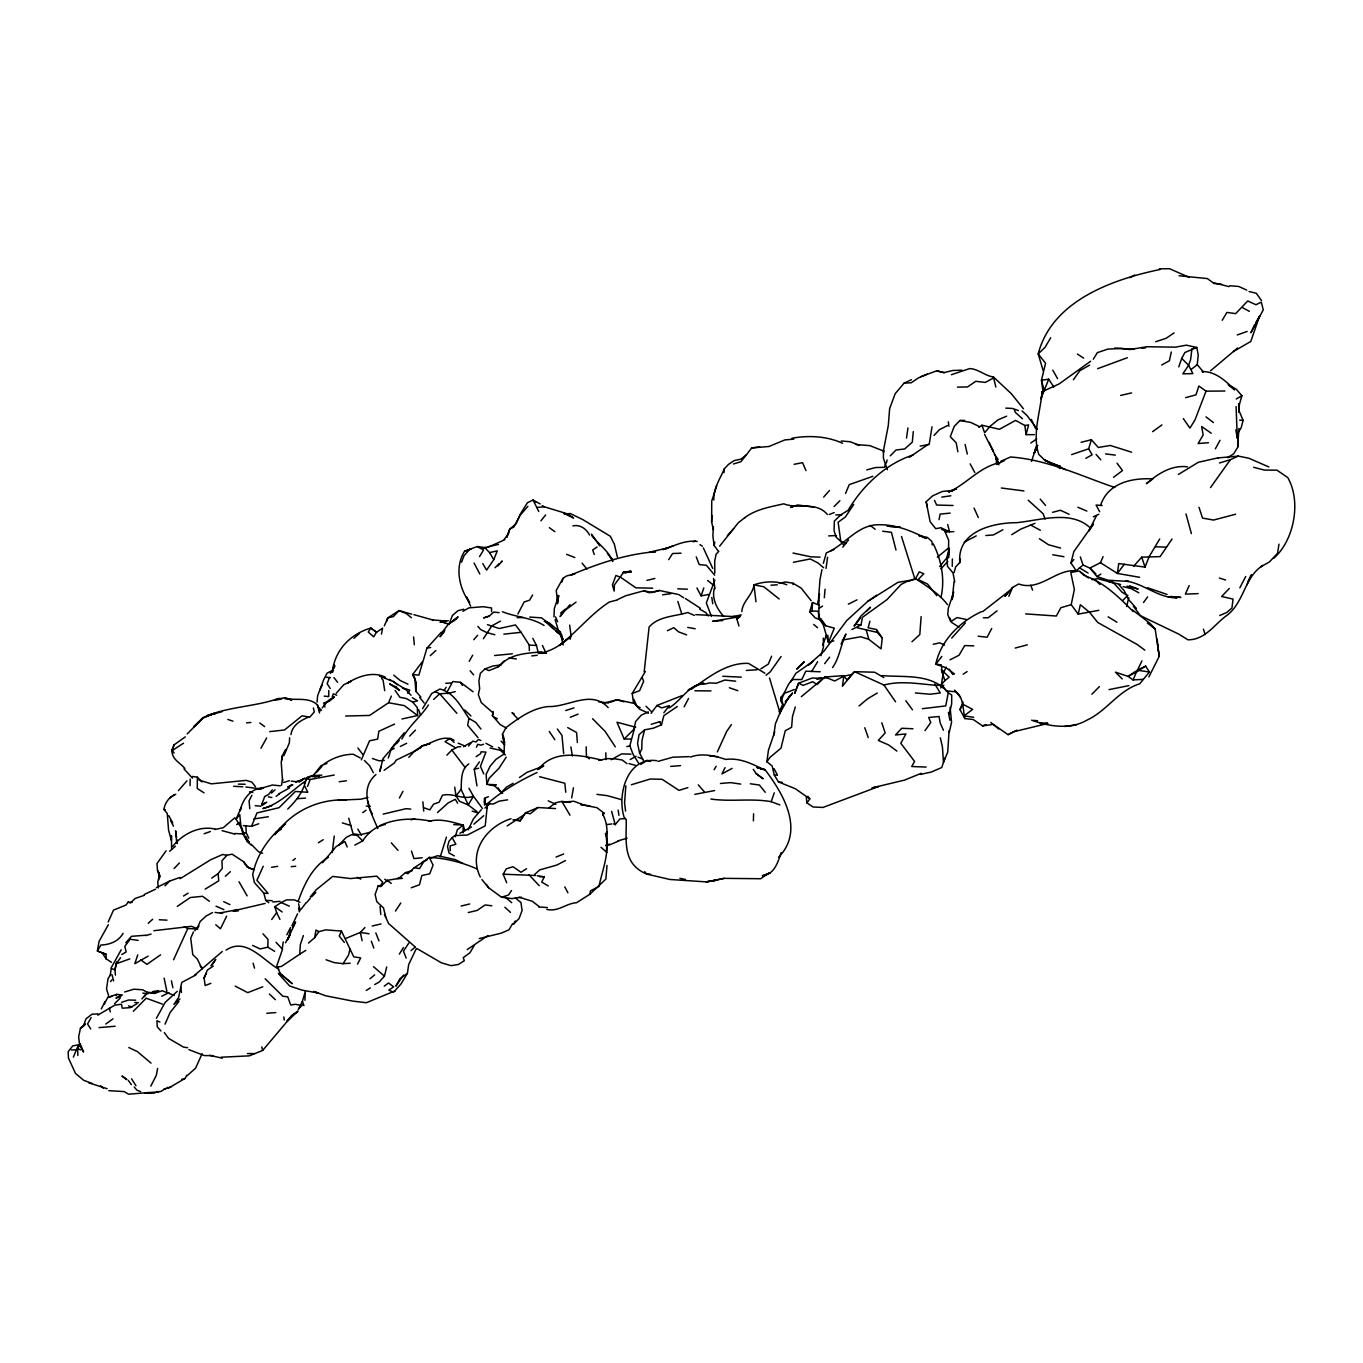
<?xml version="1.0" encoding="UTF-8"?>
<svg xmlns="http://www.w3.org/2000/svg" width="1363" height="1363" viewBox="0 0 1363 1363"><rect width="100%" height="100%" fill="white"/><g stroke="black" fill="none" stroke-linecap="round" stroke-linejoin="round"><path stroke-width="1.5" d="M783.265 706.273L780.982 700.752L781.016 697.243C786.349 691.995 786.69 683.97 792.891 679.507L801.819 679.558L805.806 671.192L820.168 671.772M952.277 566.344L952.379 559M1043.189 392.834L1041.468 380.209L1045.574 363.222L1038.214 353.954C1051.844 300.984 1111.987 279.483 1159.93 269.516L1159.453 268.801L1169.573 268.732L1189.235 277.353M949.125 730.534L947.711 752.155L943.469 762.343L942.446 747.094L940.351 737.826M491.532 611.714L491.6 607.983L483.184 606.705L468.906 607.881L462.926 611.288M911.455 379.681L904.095 383.139L895.184 393.686L889.647 408.593L888.301 425.512L883.548 450.131L883.377 458.087L887.347 469.707M1238.251 446.451L1237.843 437.676L1238.251 446.451L1233.702 453.794L1227.569 457.695M285.174 699.015L285.208 697.703L278.495 698.861L281.834 698.929M328.807 690.462L328.67 696.578L324.155 696.118M463.045 832.929L463.216 825.109C451.971 822.042 440.249 818.141 428.578 821.378M883.497 452.601L883.548 450.131M190.036 785.616L190.19 779.108M274.627 951.306L267.812 947.183L268 939.397L262.974 933.791M753.398 820.833L753.586 813.745M1236.105 406.549L1237.28 438.341L1235.849 429.822M504.02 754.574L504.31 745.885L502.47 734.197L505.98 727.603C518.587 718.182 531.911 708.283 548.096 706.562C568.405 707.38 591.269 689.184 608.171 707.601M713.428 530.003L711.656 522.029L711.895 515.384M921.132 616.621L919.804 634.579L911.966 641.752M334.242 836.047L332.265 852.454M827.784 635.226L828.414 642.467L833.798 640.814M304.92 1000.255L305.329 991.327L302.399 1001.328L298.105 1009.949M1238.967 428.425L1237.672 445.94M158.67 879.885L159.011 872.916L157.495 870.378L156.984 863.58L166.116 850.785M606.535 851.194C606.586 839.455 608.954 826.574 603.434 815.721M820.441 619.909L815.159 617.848L809.656 611.851L812.075 611.05L812.518 602.514L819.044 605.121M1017.002 730.176L1008.109 734.674L993.252 724.383L982.587 725.9L973.25 719.528L964.851 718.557C962.772 709.407 964.05 698.572 956.11 691.808L946.382 690.939L941.424 684.447L944.849 680.665L941.56 670L941.748 666.592M420.911 697.089L415.834 691.297L416.328 682.556L412.648 674.549L422.121 662.026M487.238 808.378L487.494 803.625C502.385 790.796 519.218 780.914 537.056 772.531M477.101 811.752L468.225 804.937L461.12 789.381C461.648 780.42 460.49 769.805 468.787 763.876M289.655 737.809L289.348 742.852L283.862 755.784M713.411 526.919L712.866 535.88L714.11 545.473L718.011 550.737M282.584 949.125L276.655 966.146L277.558 967.014L281.528 966.401L299.724 954.219L300.337 944.678L303.37 935.529M625.838 785.804L624.578 802.994L625.6 811.07M793.027 584.608L793.113 583.245L785.412 581.967L779.312 583.432M995.842 387.024L993.388 376.938C984.87 375.847 978.481 368.998 969.723 368.572L951.374 374.706M723.992 472.671L724.281 468.855L728.575 464.323L734.214 460.575L741.012 459.092L746.481 454.714L751.695 447.916L768.936 446.502L784.935 439.891L793.777 439.142M297.867 1011.602L291.869 1015.639L286.741 1021.586L291.375 1015.895L297.56 1011.363L286.332 1022.403L262.667 1050.447L249.31 1055.848L221.079 1057.228M824.342 597.71L825.058 589.242M192.575 776.45L197.362 777.2L197.277 788.513L204.092 792.874M317.051 702.132L317.63 695.777L323.815 679.421L327.086 673.152L332.368 670.46L334.991 666.064M913.278 431.611L912.307 442.157L904.657 448.972L896.002 450.011L890.295 455.804M819.521 593.995L818.192 603.536L819.964 579.616L821.974 569.649M841.022 644.137L845.929 633.999C840.784 644.835 839.744 657.153 832.606 667.563M954.1 581.575L952.124 599.618L953.35 593.961M484.546 803.966L485.16 798.037L488.38 796.674M1238.047 432.701L1241.216 427.709L1243.09 420.366L1239.291 411.37L1238.643 403.584L1239.052 412.342L1239.376 404.59L1241.897 395.713L1236.207 389.154L1228.233 384.656L1234.554 389.886C1225.763 380.907 1215.54 371.366 1202.115 371.537L1203.376 371.997L1197.259 364.637L1198.23 354.959L1196.782 347.48L1186.338 345.163L1175.485 347.156L1146.999 346.73L1129.893 349.524L1121.63 348.502L1107.795 349.098L1097.3 352.676L1093.33 359.168M606.995 865.386L605.871 879.084L589.77 894.332L576.515 902.732C566.173 903.277 557.876 912.256 546.802 909.377M484.598 803.011L485.16 798.037L484.342 802.177M869.935 621.221L868.095 627.815L876.426 629.519L882.253 638.003L881.043 648.856L868.776 639.315L860.649 636.76L842.351 640.082M1041.247 399.342L1042.099 391.726L1059.136 383.923L1090.621 361.246M1191.944 348.741L1190.598 359.73L1188.604 365.267L1182.845 373.871L1192.881 373.581L1188.604 365.267L1181.738 358.435L1184.856 352.54L1196.782 347.48L1193.579 348.161M881.997 675.605C904.282 677.53 932.036 673.066 948.273 692.779L945.735 705.915L922.41 708.692M1128.717 597.744L1126.69 606.535M713.837 499.982C713.377 488.158 720.022 479.094 724.281 468.855M921.303 773.298L904.606 780.079L871.996 787.916L878.539 786.553L822.962 807.441L813.064 806.998L806.879 802.875L809.809 798.939L795.464 788.802L778.46 781.919L774.252 774.883L772.139 765.938L766.892 761.781L768.442 750.263L774.712 731.846M826.012 568.405L827.58 557.263M906.531 438.068L907.945 427.948M1098.817 610.317L1078.201 614.134L1071.199 604.644L1074.368 589.515L1070.79 572.443L1079.172 571.012L1088.458 577.946M741.813 611.578C742.426 601.39 752.802 595.137 753.96 584.829C764.404 581.217 776.297 580.672 786.758 584.744M283.231 941.901L282.209 948.972L276.042 942.293M395.781 989.725L400.909 984.086L407.401 973.335L408.679 964.544L416.226 948.767M773.724 735.509L775.462 723.702L782.975 705.574M304.307 783.623L307.305 777.183L314.717 774.9M281.596 760.537L282.345 755.766L285.514 749.565M941.424 684.447L942.992 674.515L941.56 670L943.895 671.857L946.195 667.206M1095.92 573.908L1089.923 568.064L1083.006 565.066L1076.225 570.756L1070.977 562.97L1073.823 551.64L1093.365 524.074L1088.901 530.974L1096.397 515.776M1278.971 544.161L1277.557 553.208L1269.413 561.999L1260.605 566.855L1262.785 565.509C1243.703 577.367 1244.385 603.724 1225.286 616.553C1213.7 625.566 1204.364 639.98 1187.974 639.809L1178.944 634.204L1140.49 615.701L1133.352 606.194M644.171 671.857L649.112 626.997C658.636 616.093 674.719 616.485 687.719 612.532L694.363 615.412M282.345 755.766L281.238 762.479L282.55 781.101M827.358 514.498C816.181 501.005 797.883 509.523 783.776 503.816C770.265 506.934 755.647 509.2 744.471 517.974M308.481 943.077L314.683 937.659L315.995 930.043L318.891 931.628L325.723 929.873L341.466 931.065L353.733 956.826L360.718 957.916L357.532 964.084M287.729 809.06C296.214 800.831 304.29 790.557 306.045 778.716L312.093 775.922L319.436 775.223L318.925 776.842M571.676 797.9L573.448 787.763M851.909 629.519L861.007 624.987L862.421 617.354L887.092 599.533L901.062 584.471L908.729 580.587L915.783 578.798C927.164 586.414 939.26 593.723 947.524 604.678M941.032 597.079C945.121 579.139 941.373 559.886 933.161 543.633M1042.099 391.726C1040.395 412.41 1032.047 433.996 1038.759 454.373L1045.302 460.711L1060.55 466.453L1051.401 463.659L1044.262 459.723L1065.525 469.69M506.525 728.098L500.238 724.639L492.384 715.66L493.167 711.486M714.468 587.913C711.35 598.118 716.972 609.04 723.77 616.451M422.547 708.675L431.713 693.511L439.925 689.014C454.271 692.574 461.29 707.176 468.957 718.403L467.645 725.286L477.97 737.587M116.502 961.954L114.969 969.894L115.429 975.158M157.648 1068.439L156.302 1075.373L150.782 1086.141M158.994 878.249L159.624 874.978L157.75 882.082L158.329 887.926M381.419 634.136L382.594 628.173L376.529 632.262L373.666 636.811L368.266 632.023L370.804 628.036L376.529 632.262L370.804 628.036C350.547 633.965 335.008 649.827 332.385 671.448L334.446 664.923L332.316 671.635M939.022 519.644L940.129 514.09L950.13 513.135M281.442 785.361L282.703 779.108M605.393 833.406C610.334 851.688 602.497 869.355 598.97 886.444L590.537 890.823L589.77 894.332M714.11 545.473L714.808 542.065M85.102 1024.26L80.417 1028.315L78.662 1036.834L79.599 1044.961L83.586 1052.032L80.349 1044.177M120.557 957.712L116.247 963.777L114.969 969.894L111.306 968.48L110.25 974.886M195.931 974.937L181.79 982.382L178.621 997.426L173.919 1004.378L179.95 998.96M570.177 639.23L571.012 635.226L569.632 625.089M1171.277 352.012L1169.42 360.752L1161.668 365.028M885.388 463.931L884.655 467.288L875.557 467.56L866.715 469.877M633.829 729.818L635.635 721.47L641.292 715.149L648.345 711.895M949.449 713.854L951.664 703.802L951.715 695.011L948.273 692.779M669.335 706.767L669.08 707.942C681.466 700.463 688.315 685.214 703.785 683.17L695.3 686.015M711.333 616.178L706.324 602.906L714.859 580.093M949.278 732.34L951.561 722.203L950.096 707.312M1078.201 614.134L1080.348 604.746L1089.48 612.208L1097.726 622.465L1137.304 644.563L1144.835 650.185M932.019 426.823L929.174 444.44L920.178 446.076M886.376 463.028L887.092 459.961M959.535 563.072L960.455 559.086M527.89 506.32L520.104 515.333L513.817 527.038L509.745 529.134L506.849 537.124L509.745 529.134L516.202 523.648L520.427 513.885L527.43 502.743L533.001 500.034L540.157 503.935M350.001 948.972L348.502 955.207L343.067 963.675L334.259 962.619L326.064 959.773M374.672 984.546L379.204 982.042L384.451 976.147L386.683 966.98M677.326 706.46L663.866 715.643L661.464 724.809L653.593 728.115L644.58 729.869L641.99 740.484L641.752 749.292L639.588 753.092L643.966 761.525M298.156 901.488C303.983 884.57 312.383 866.817 328.415 857.225M380.941 767.148L379.834 771.356L382.969 758.748L388.319 752.342M954.134 572.545L955.582 566.991L959.825 562.459C956.945 531.621 992.298 522.711 1016.44 522.693C1040.003 520.427 1070.585 509.745 1089.974 527.634M361.331 759.873L369.543 740.791L377.636 739.121L378.863 731.267L394.606 724.077M781.05 709.493L780.335 712.202L789.876 695.505M1034.347 434.661L1026.049 434.661L1028.639 424.898L1024.891 425.495L1015.571 420.4L999.42 429.277L981.922 425.239L978.838 427.386M290.932 734.606C292.125 725.406 300.729 720.311 308.549 717.108M716.717 485.688L711.725 501.022L711.656 522.029M606.007 834.991L606.91 831.805M823.354 563.311L826.319 552.901C844.6 545.473 856.407 525.488 877.499 524.755C895.287 524.159 910.944 530.65 926.431 538.487L918.883 535.506L927.334 537.431L931.917 541.435L932.258 544.996M820.969 655.688L823.491 646.761L823.32 638.14M290.728 930.094L288.343 938.289L289.995 934.762L285.48 942.787M440.317 856.68L446.434 837.103M171.619 849.132L171.482 835.775L171.346 840.341L168.552 830.033L167.257 813.472L163.918 809.486C164.855 802.756 169.353 796.639 175.776 794.254M795.311 706.971L792.482 716.478L791.63 727.246L785.241 730.789L780.999 748.151L770.027 757.334L766.892 761.781M455.293 836.746L457.372 829.743L463.216 825.109L464.919 830.8M1085.817 458.36L1092.121 454.765L1088.662 448.802L1091.405 439.721L1081.08 442.311M1041.213 397.843L1048.726 379.204L1053.803 387.024M809.656 611.851L812.518 602.514M1036.681 445.411L1031.552 461.41M1036.084 447.285L1034.244 453.249L1036.936 447.575M243.398 825.603L251.491 826.37L256.977 812.91L279.04 807.714L295.362 791.477L307.799 792.278L304.767 786.042M386.649 621.511L387.808 617.882L399.086 610.59L411.677 614.202M634.17 729.461L629.842 745.8L633.148 754.506L638.497 762.922M561.846 582.052L563.055 578.253L566.599 575.953L574.947 573.857L571.199 574.845C598.033 563.686 626.367 553.906 655.484 551.794L649.555 551.964L654.666 551.657M388.285 757.998L390.823 750.144L394.214 748.355M73.346 1057.126L78.526 1044.791L72.733 1045.915L68.15 1051.725L68.423 1057.995L75.476 1073.397L83.739 1080.331L92.02 1083.398M944.866 758.049L941.782 767.505L931.27 772.037L920.451 774.405M137.765 954.884L134.801 963.692L148.124 956.145M165.008 1024.158L170.154 1012.436L178.86 1001.549M708.845 594.455L701.11 595.87L703.836 587.913M185.334 736.872L174.021 744.897L172.011 750.689C171.687 759.293 180.155 762.769 184.874 768.459M332.299 696.749L333.322 693.818L336.695 695.198M1178.756 366.886L1181.738 358.435M710.907 799.042C730.943 801.955 751.183 798.122 771.168 801.665L774.303 792.84M381.708 885.422L378.233 885.763L375.115 894.486L376.818 901.727L383.48 907.877L385.78 917.18M307.595 786.417L310.151 779.483L334.174 775.036M492.384 715.66L493.321 713.105L481.275 702.592L478.328 694.602L479.64 688.69L478.89 680.784L480.372 673.305L484.972 668.943L492.742 666.047L500.868 664.923C510.478 653.422 527.958 653.354 541.861 651.77M502.623 793.453L494.513 785.787L486.898 784.338L489.147 778.273L499.079 768.119L506.184 757.198M80.417 1028.315L83.211 1026.39L86.022 1018.825L92.105 1014.157L98.153 1013.919L97.88 1015.111L114.782 1005.144L121.409 1004.207L122.312 1008.194L130.013 1007.649L136.811 1003.85M479.418 761.883L474.256 769.243L476.948 785.872M826.404 635.209L822.588 645.346M329.522 677.394L327.154 683.681L330.187 688.468M781.135 852.608C777.796 862.319 774.525 874.467 762.343 875.745L770.299 872.865M441.288 632.33L426.977 648.106L418.867 675.128L412.648 674.549L414.846 678.161L415.834 691.297M461.546 562.22L464.101 555.576L469.792 549.289L477.203 546.546L484.683 547.534L498.483 544.433M108.205 921.933L113.504 910.109L126.197 904.93L127.969 902.17L132.075 902.425M116.213 995.637L116.69 994.36L122.466 995.024M1139.604 577.299L1117.404 573.448L1118.716 563.583L1145.039 567.11L1149.111 556.683L1159.726 538.964M482.826 563.635L486.557 570.126L493.764 559.699L497.256 550.856L489.59 552.594L484.683 547.534M399.342 954.1L403.448 947.558M725.031 767.625L721.947 773.928L732.084 768.374M1008.824 596.312L1012.488 587.521L1018.638 583.994C1040.514 591.798 1056.274 567.911 1077.332 570.944M964.851 718.557L959.961 709.578L963.079 702.115M1132.585 610.062L1149.673 623.061L1155.16 628.939L1159.249 656.267L1148.89 676.917M845.571 493.372L849.234 484.649L872.865 476.317M771.628 656.216L768.289 664.105L760.878 668.841M1122.226 678.944L1115.445 672.163L1128.087 676.389L1133.096 679.933L1136.384 672.146M345.657 716.018L369.543 715.439L388.591 702.729L391.368 696.118M241.609 828.602L236.055 819.146L241.217 807.629L240.041 810.798C242.631 799.536 250.673 787.729 263.553 788.104L257.811 789.228L272.464 785.003L280.216 785.838M196.817 929.31L200.191 921.439L206.034 916.106L212.509 912.546M953.759 592.07L948.307 608.239L947.745 614.645L950.71 621.664L957.082 617.558L966.571 619.535M1170.919 596.347L1177.087 597.88C1158.056 598.05 1144.051 583.62 1125.548 580.911L1128.547 581.456L1108 580.195L1096.976 576.6L1089.923 568.064L1100.452 562.698L1103.076 556.666M384.349 625.787L387.808 617.882L393.328 616.621L399.086 610.59L406.532 613.691L411.387 617.78M261.645 804.749L264.712 796.503L268.545 794.544L272.31 789.859M517.889 613.946L524.159 601.952L529.526 600.248L532.609 594.95M780.982 700.752L784.27 693.358L794.442 689.525M1189.183 585.579L1185.384 594.098L1198.145 593.621M341.466 931.065L339.234 936.006L344.311 942.412M111.119 967.951L121.205 949.79M260.946 748.236L266.637 737.962M476.403 747.214L477.714 744.317L480.883 745.169L483.575 744.283M1224.911 391.011L1206.034 391.164L1194.976 419.974L1189.933 428.101L1183.323 418.628M1254.71 324.513L1250.927 332.759L1263.262 309.878L1261.32 302.109L1255.987 304.75L1247.758 300.984L1235.662 313.626L1226.921 312.417L1222.236 320.254M193.444 931.968L190.718 938.102L192.779 954.662L197.243 958.939L202.116 968.786M1246.872 584.829L1251.336 575.152M291.903 925.801L297.543 913.857M156.421 1018.263L165.093 1002.486L177.224 991.361M1135.686 671.226L1128.087 676.389L1136.691 671.857L1141.955 660.834M319.641 690.411L322.179 685.146M779.125 711.878L782.158 705.608M292.721 927.777L295.584 921.95L287.44 939.737L289.995 934.762M251.814 795.396L249.071 800.865L249.787 808.651M537.226 875.745L544.331 876.818L541.724 882.031L548.267 885.95M77.844 1055.473L77.674 1048.607L80.025 1043.956M153.849 930.708L191.587 926.312L197.874 928.953L187.77 928.561L173.561 959.773M101.288 1008.927L105.121 1001.481M648.43 713.224L639.486 709.101L633.403 702.218L632.228 693.426L645.381 671.482M183.511 743.21L172.011 750.689L174.021 744.897M226.633 916.209L220.465 928.765L215.763 924.761M1239.853 587.811L1245.697 576.515M203.803 978.106L206.495 972.943M717.33 751.899L726.718 731.403L731.403 724.605M286.809 934.797L290.592 927.539M684.141 706.801L688.554 698.435M991.719 628.479L987.136 637.237L978.174 636.214M1248.167 580.962L1251.421 574.777M104.099 1004.429L107.864 997.307L116.69 994.36M1100.657 505.162C1108.017 482.741 1132.346 477.697 1152.859 478.941L1146.419 483.678C1157.834 473.694 1171.635 464.817 1187.497 466.828M399.393 797.968L402.937 791.392M1215.37 448.819L1220.004 440.317M167.479 1087.367L168.705 1087.998L185.112 1078.423L186.816 1075.288M380.652 885.831L382.679 882.134L376.801 876.153L350.41 878.556L332.708 876.409L316.199 889.783L310.219 896.973M469.792 549.289L464.579 551.231C454.578 566.906 459.058 588.322 469.605 602.582L466.487 596.892L470.661 606.228M853.749 504.361L845.384 517.003L838.126 522.25L840.784 541.401L843.288 544.621M959.961 709.578L962.942 704.262L972.637 709.39L964.084 715.848L973.659 717.296M515.299 920.962L513.442 924.267L519.082 918.56L522.097 910.501L520.922 902.306M469.196 661.345L472.654 655.228M468.565 745.97L472.688 741.148L476.011 741.949L478.464 739.445L480.9 740.535M202.082 1053.752L195.608 1068.149L187.123 1075.731M91.134 1017.633L87.556 1023.903L90.742 1029.014M1255.681 322.81L1259.616 315.977L1250.791 341.449L1233.447 351.518L1210.463 370.855M263.229 866.255L256.908 880.311L268.085 893.378L263.843 893.191L254.353 882.491L252.717 874.722C256.704 854.311 269.38 836.456 285.514 823.678L274.662 834.684L280.591 828.023L279.245 829.386C295.498 809.639 320.799 798.718 346.321 799.996M506.678 882.73L503.168 874.211L506.303 868.827L512.982 866.732L521.007 872.252L526.544 868.725M714.144 769.686L716.171 766.227M512.539 923.756L509.012 929.787L501.328 933.127L479.282 938.562M1050.703 337.751L1045.182 347.156L1038.214 353.954L1043.24 370.906M401.829 739.07C408.815 726.121 420.468 717.04 428.442 704.961M483.354 638.736L491.873 625.821L500.425 621.136M479.52 556.632L483.541 549.971L477.203 546.546M811.632 671.533L817.63 661.736M476.863 868.861C461.904 862.217 445.445 858.213 429.175 857.378L423.978 861.348L419.531 868.572L414.301 867.686L407.844 873.683L405.493 872.593L398.575 878.471L387.262 880.328L380.533 886.614L378.233 885.763M164.923 885.831L169.608 881.094L180.001 877.431M790.489 682.011L795.89 673.305L812.808 661.498L808.361 665.127L823.882 651.241L846.73 620.557L867.839 601.322L897.927 582.359L908.729 580.587M668.688 559.682L672.572 553.514L681.04 553.191M602.821 815.347L604.167 813.234L596.943 807.68L580.774 804.562L589.923 805.942M1268.885 466.964L1248.815 458.224L1238.285 456.111L1230.363 459.672L1210.514 487.579M407.793 693.324L409.837 690.138L404.266 688.417M444.065 690.479L446.127 687.293M563.055 578.253L556.223 590.435L557.62 601.475L557.74 595.478L557.433 603.775L558.762 595.546L554.366 608.392L553.94 616.894M512.931 819.793L520.053 820.918L525.522 812.825L537.993 807.526L555.542 808.566M781.118 656.523L770.197 671.908L766.057 675.281M306.045 902.715L301.206 909.206M395.474 911.063L400.79 902.988M719.63 546.171L738.371 522.693L745.067 517.429M110.795 974.443L108.052 978.532L106.535 989.01L108.495 995.348M212.151 964.817L215.729 959.45L210.941 965.703M408.866 943.026L403.465 951.118L406.174 958.087M511.517 890.516L508.501 894.997L501.55 897.229L488.584 887.722L481.906 879.578M520.053 820.918L525.522 812.825L530.275 813.796L537.993 807.526M1133.522 566.412L1141.717 557.177L1160.1 556.615L1172.044 539.032M128.258 941.288L129.689 939.192M108.359 924.693L99.09 941.339L97.386 950.999L106.007 954.219L106.144 958.905L111.459 962.295M314.683 937.659L318.891 931.628M778.614 857.242C804.8 830.476 783.538 793.947 765.001 769.686L757.061 767.556L765.001 769.686L760.707 768.902M1073.397 379.766L1079.769 370.719L1089.599 365.148M144.444 996.609L147.374 992.468L155.978 992.537M939.686 566.48L947.472 557.126M468.122 829.88L473.455 818.822L481.309 809.69M271.731 919.497L276.638 912.614L274.798 906.651L281.204 902.545L286.554 899.904L294.408 899.887L299.962 902.323M569.99 604.644L560.04 616.536L563.89 611.135L576.072 602.105M925 730.619L930.759 722.56L928.68 717.466L939.039 716.512L940.266 723.157L943.435 730.227M504.242 539.424L508.808 533.103M444.9 630.098L440.045 636.794L444.168 631.682M354.823 845.094L362.66 840.954C367.754 832.878 375.728 826.472 385.184 824.479M1143.506 602.497L1147.595 596.892M110.573 981.616L111.885 979.861M651.105 713.326L656.932 705.489L682.369 695.505M1138.889 669.369L1145.653 666.132L1149.418 672.01L1139.689 683.834C1118.733 690.223 1106.892 710.856 1087.163 720.022C1070.33 729.938 1049.101 726.564 1031.655 720.175M1124.322 564.214L1117.404 573.448L1100.452 562.698M375.949 774.491C358.435 789.841 370.566 811.377 377.772 828.483M419.94 748.628L422.019 745.919L430.078 743.482L422.019 745.919L414.761 750.945L408.764 757.368M824.666 663.662L829.641 657.17M403.567 975.073L395.883 986.113L400.006 978.651L407.401 973.335M322.179 707.976L328.279 700.514L334.378 696.868L328.653 701.604L332.998 697.686M663.832 712.747L669.352 705.625L661.668 707.908L656.932 705.489M186.935 780.829L178.383 790.676M211.725 878.079L218.148 873.615L222.288 868.316L221.913 860.837L226.957 855.283L232.068 854.158L243.602 861.706L248.782 867.958L253.995 869.781L246.43 866.561M941.799 656.455L935.802 664.173L945.888 667.683L954.458 673.918L952.686 674.412L949.244 669.165M468.957 788.24L473.438 796.213L468.225 804.937L459.433 801.24L456.009 795.89L461.12 789.381M842.794 547.176L848.536 539.884M330.255 673.407L332.845 670.102M441.51 633.062L449.722 622.567L452.414 615.48L458.053 610.658L463.744 609.21M338.825 845.077L346.287 837.359L351.518 834.718L357.293 835.468L362.66 840.954M540.924 520.836L545.66 514.924M746.481 454.714L740.825 461.733L733.413 463.982M613.435 823.797L615.207 824.649L619.841 818.976L625.396 818.584M389.29 751.371L395.049 744.317L393.6 746.021M123.062 933.331C118.53 941.441 109.756 944.729 100.913 945.019L97.386 950.999L106.007 954.219M322.486 862.779L336.082 846.644L344.907 841.55L347.207 846.968M398.439 740.944L396.037 743.84L399.172 740.552M951.732 638.071L965.362 622.908M236.055 819.146L239.769 814.665C240.825 824.411 240.808 835.468 249.327 842.521L245.357 836.166L246.822 841.21L251.422 845.23M446.536 692.983L452.789 681.534L460.507 682.335L473.097 691.774M851.841 674.481L842.419 686.271L843.799 676.167L851.841 674.481L854.533 671.669L874.637 672.232L883.837 677.598M391.334 748.406L404.249 732.817M947.745 561.488L940.896 568.865M1070.977 562.97L1073.857 559.563M1012.488 587.521L1004.957 596.381L1010.222 590.162L982.655 611.646M501.26 562.084L502.163 561.028L497.921 565.969M141.905 998.892L147.374 992.468L154.121 993.457L162.197 990.765L174.208 995.399M306.607 902.63L310.338 898.302M860.462 618.069L854.073 626.094L861.229 615.752L870.463 607.216L866.851 610.982M172.692 846.389C182.574 834.02 199.185 825.382 215.15 829.062M336.235 693.273L343.749 684.737L351.075 681.21L347.48 683.067C358.282 676.252 373.309 670.971 385.508 677.309M125.822 942.753L131.478 936.296L145.858 935.239M473.762 639.724L477.646 635.294M823.678 497.069L829.454 490.51M187.174 733.924L203.189 717.79L213.94 713.428L202.406 718.165L193.767 726.735L203.189 717.79L202.406 718.165L208.59 715.132L207.329 715.677C230.517 706.409 255.716 706.596 279.125 698.333M634.562 728.592L624.169 739.053L616.996 722.254L635.754 727.229M312.314 776.774L321.157 765.563L326.899 763.433M507.564 799.842L499.216 801.12L493.15 804.051L487.494 803.625L485.228 825.842L467.356 835.059L454.765 835.553L452.175 837.632L449.023 841.175L447.524 846.61L449.04 853.034L454.356 855.913M727.365 535.761L733.601 528.742M316.335 772.6L321.992 766.313M194.756 930.708L198.998 925.988M820.867 680.341L801.308 696.697M364.943 927.522L360.36 932.428L345.606 938.511M718.812 551.282L716.12 554.179L714.706 561.096L714.808 573.124M934.013 435.444L939.448 429.635L947.626 425.512M174.072 868.572L179.371 862.983M1229.307 588.458L1221.64 596.5L1233.055 599.107L1231.931 608.017L1226.751 612.498L1219.766 615.48M311.582 896.871L315.79 892.492M446.877 755.204L451.852 750.042L458.053 746.788L460.643 746.737M964.578 420.383L959.961 420.486L954.287 426.329L950.284 436.671L956.196 442.839L957.882 451.817M409.616 736.105L415.494 730.108M500.834 792.908L506.627 787.03L513.135 783.333M1091.899 694.227L1099.396 686.611M83.211 1026.39L85.511 1024.056M298.804 1008.637L302.586 1004.804M114.628 1003.662L120.285 997.989M538.283 769.362C554.128 749.088 580.297 755.187 601.747 760.077M834.088 506.525L839.898 500.732M495.042 567.724L499.097 563.686M1122.805 600.384L1127.9 595.324M691.177 689.388C708.13 677.65 726.53 662.435 748.508 663.389L764.882 673.203M453.368 621.307L458.053 616.723L453.249 620.829M842.845 675.656L824.888 677.019L817.101 684.499L812.74 681.687L803.216 685.368L798.565 683.255L794.68 693.358L798.565 683.255L812.229 678.007L821.872 678.416L816.488 678.825L826.711 677.581M1241.897 395.713L1236.258 399.001M133.335 1011.295L146.199 998.21L162.47 1004.139M271.561 793.096L275.019 789.79M539.101 768.476L540.821 766.841L537.704 769.243M484.972 668.943L488.942 670.596L497.614 667.137L504.293 660.799M1273.57 558.421C1294.1 540.702 1301.58 501.38 1287.728 477.561L1276.961 470.184L1264.336 470.065L1253.602 467.27M484.972 808.055L488.874 804.443M148.243 923.33L152.673 919.241M430.282 655.62L435.853 650.56M489.351 616.11L483.626 617.916L489.402 616.025L493.679 612.106L499.079 612.634M225.355 876.29L230.364 871.707M433.638 699.406L439.738 693.835L449.091 693.086M738.933 625.975L736.855 618.972L740.228 615.906M953.844 531.604L949.568 531.809L940.947 527.72L935.751 528.691L930.111 521.688L926.176 501.72L932.667 495.842L942.327 491.464L953.095 490.493L948.392 491.6L956.451 488.874L949.023 491.907C965.737 484.291 977.935 468.991 996.063 463.59M534.722 874.399L539.697 869.918L556.751 865.079L565.458 860.581M353.937 638.344L359.525 633.318M644.58 729.869L639.06 734.708L637.56 743.516L639.588 753.092M483.746 815.687L473.864 824.155M169.574 851.313L175.435 846.219M411.098 950.59L415.119 947.132M1233.447 351.518L1237.502 348.025M940.589 687.957L943.809 685.214M937.335 557.211L948.818 547.756M370.003 978.787L374.638 974.886M859.048 705.949L867.584 698.827L877.278 693M560.551 613.129L565.287 609.176M234.862 817.732L223.293 827.682L215.064 829.488M1191.501 369.22L1197.259 364.637M194.534 975.261L222.271 951.51M324.104 764.013C332.351 758.015 343.067 754.267 353.29 754.267L360.241 757.913M467.202 949.602L487.971 935.546M944.849 680.665L949.176 677.224L941.56 670M292.858 860.445L295.396 858.469M507.155 825.927L524.005 814.801M997.103 610.845L988.175 617.729L983.353 617.78M548.999 807.833L555.61 802.773L561.829 801.41L570.518 802.398M449.722 623.555L456.741 618.206L451.766 621.818M928.237 444.355L909.291 457.321M736.855 618.972L740.177 616.451M180.137 878.692L210.686 859.746L222.646 854.499L226.957 855.283M276.11 796.333L279.415 793.862M384.247 986.148L388.523 982.979L393.668 986.863L388.796 990.134L393.345 992.162L395.304 990.799L366.34 1002.725L352.761 1001.106L325.893 995.842L313.66 991.48L318.516 993.082L302.109 990.151L289.672 986.011L278.41 973.591L279.671 972.926L292.261 983.677L280.403 974L277.558 967.014M362.728 812.621L365.966 810.235M236.668 824.632L239.581 822.502M1152.604 431.662L1161.923 424.915M105.752 1024.039L112.993 1018.843M768.528 873.155L760.758 878.726L724.111 878.351L706.307 881.878L669.778 879.459L646.675 874.058C621.954 863.648 626.52 840.937 626.247 819.657L624.186 817.425C616.775 794.714 627.287 756.55 656.762 760.673M437.472 812.535L448.069 802.977L455.31 799.314L457.61 803.199M597.062 546.955L592.718 549.988L594.251 554.485M262.412 805.226L266.637 802.262L261.611 804.528M414.301 867.686L423.978 861.348M289.586 787.865L279.023 793.726M867.839 601.322L876.648 595.256M478.669 768.238L474.256 769.243M519.439 777.523L526.953 772.361L543.735 765.938L537.669 769.55M1030.769 442.992L1036.749 438.92M1178.433 474.426L1198.367 462.261L1218.164 457.832M497.614 667.137L500.868 664.923M213.292 966.06L207.278 970.149L204.143 978.293L205.149 985.534L210.856 983.37M1174.105 332.896L1166.149 338.28L1155.705 341.738M205.166 889.136L218.727 880.856L218.148 873.615M304.835 777.983L298.872 781.987L304.068 778.733L295.873 782.141M476.13 756.652L480.56 753.688L481.105 751.797L485.944 752.103L480.458 766.33L483.763 773.928M640.797 764.422L646.965 760.298L650.662 761.491M518.979 897.195L532.286 901.25L539.22 906.616M169.881 797.917L174.737 794.697M503.203 754.557L495.979 759.344L490.203 766.108L486.114 774.405L486.898 784.338M1096.976 576.6L1100.878 574.062M963.181 674.174L967.1 671.601M157.409 991.48L158.772 990.611L152.775 991.548M384.145 770.282L394.367 762.973L396.241 760.094L418.237 749.411M1136.691 671.857L1145.653 666.132M291.784 784.56L287.712 787.15L292.858 784.867M299.724 954.219L305.84 950.369M318.346 842.777L323.218 839.71M504.787 539.697L488.636 546.989M304.613 781.629C291.324 791.221 279.33 804.034 262.906 808.549L271.663 805.84M366.272 990.441L370.344 987.885M812.075 611.05L818.635 611.22L818.618 617.831L823.303 624.85L828.414 642.467L834.309 628.173L825.757 625.787L819.589 618.478L818.447 612.311L819.129 608.239L822.571 606.092M165.826 1088.39L160.851 1091.473L156.762 1091.712M183.511 896.019L188.128 893.174M1011.738 534.654L1020.887 529.065L1034.96 523.358M144.239 894.486L155.552 889.204M121.767 954.56L126.163 951.919L124.8 946.45L130.064 939.226L138.174 940.402M120.626 995.348L115.94 998.125L121 996.387M177.292 906.378L190.309 897.535L202.559 896.292L209.408 901.284M160.578 954.85L146.931 964.357L140.645 959.791M996.779 464.442L1004.548 460.473M463.471 746.72L470.388 742.716M169.608 881.094L156.37 887.705M976.232 535.898L964.271 542.065M459.927 833.219L471.428 827M494.513 785.787L496.302 784.781L488.789 784.424M688.145 690.002L696.237 685.504M981.547 611.612C959.91 621.596 940.589 640.695 935.802 664.173L941.373 664.923M630.2 759.549L636.129 756.278M1002.878 529.764L993.406 534.943L985.807 535.506M993.303 378.096L985.33 382.407L975.755 381.299L967.491 386.973L957.439 387.092M1113.52 477.323L1122.499 470.559L1117.047 463.199M1129.825 277.694L1134.8 275.019M1008.109 734.674L1013.51 731.778L1047.636 723.532M949.977 659.828L959.041 655.245L964.68 645.568L973.744 645.858M400.364 746.447L406.651 743.295M848.331 604.167L857.02 599.856M161.72 996.234L168.944 992.673M226.071 950.096C245.97 936.943 262.701 960.029 278.699 969.161M667.427 630.711L673.799 627.662L678.518 631.836L686.645 634.868M1093.347 516.833L1098.765 514.277M422.155 862.234L427.164 859.9M617.49 599.601L625.958 595.665L643.796 590.792L652.349 592.547M129.809 958.888L116.247 963.777M792.857 506.44L790.608 507.479L797.559 504.991L813.643 507.019M424.37 745.612C433.519 741.813 444.117 734.691 454.032 740.245M1071.659 454.595L1088.662 448.802M1000.868 461.256L1010.477 456.997C1047.193 459.552 1080.467 475.823 1114.832 487.511M262.786 986.778L247.725 992.639L235.203 986.13M1006.61 416.175L997.903 419.923L990.1 426.261L984.631 432.77L981.922 425.239M830.476 551.044L833.866 549.596M605.956 845.571L609.397 844.106M618.972 840.886L609.789 844.804L606.109 844.992M927.334 374.092L918.628 377.79L911.2 382.782L904.095 383.139M982.587 725.9L985.892 724.537M1127.32 357.736L1097.641 368.674M665.689 548.863C675.656 544.979 686.322 539.884 697.226 541.469M556.087 857.071L563.669 853.954M673.271 545.762L662.81 549.562L667.529 547.994L649.742 552.134L653.916 551.794M693.358 541.844L695.454 540.992M570.279 717.262L578.116 714.127M961.75 370.174L952.873 370.48L944.082 372.559L936.671 370.838L920.724 376.716M829.181 514.515L834.156 512.607M610.232 702.337L617.03 699.73L635.056 703.598M627.031 838.245L617.899 840.869M430.487 858.332L437.489 855.691L455.174 859.593L462.807 863.358M632.228 693.426L639.588 690.7L643.66 681.364L642.212 677.632M380.09 825.501C396.122 818.243 414.165 817.817 431.185 821.208M411.217 887.79L419.463 884.757L421.849 875.523L429.72 873.819L433.093 865.045L429.175 857.378M251.491 826.37L258.68 823.763M631.41 784.747L650.202 779.04L662.077 779.278L679.013 790.387L687.889 787.627M204.143 833.747L210.362 831.532M657.954 761.389L672.862 757.198L689.201 756.635M624.936 573.193L630.916 571.063L623.027 572.324L631.342 571.983L623.913 571.966L614.389 584.897L614.168 591.082L612.43 584.897L615.94 575.476L620.846 577.418L635.805 587.811L652.707 588.186M1237.28 334.957L1247.128 331.465M602.582 813.796L604.167 813.234M908.133 581.456L915.783 578.798M163.611 1089.361L171.38 1086.72M464.579 551.231L471.206 548.982M511.006 818.737C486.932 826.251 467.765 851.619 480.287 876.988M121.648 1002.316L128.514 1000.016L135.653 1000.186M565.747 710.532L573.959 707.891M913.04 455.021C885.865 463.659 862.319 486.029 848.127 510.341L840.835 514.771L834.343 521.109L834.105 530.854L836.286 537.363L840.784 541.401L846.082 543.411M144.325 895.338L135.363 898.37L130.286 902.953L127.969 902.17M690.462 757.078C701.945 752.768 714.57 755.732 725.815 759.447C739.257 757.572 751.712 763.57 763.348 769.431M611.254 759.702L621.63 753.909L631.035 754.148M232.92 910.978L265.138 903.43M1219.459 462.994L1230.363 459.672M651.241 724.315L660.084 721.606M447.507 693.648L455.242 691.586M283.589 782.481L289.382 780.726M1071.199 604.644L1060.874 607.728L1056.325 616.025L1025.658 613.895M405.493 872.593L412.342 870.565M654.121 592.036L659.402 590.486L678.007 594.404M181.637 1079.428L185.112 1078.423M327.87 701.724L323.747 702.916L324.956 707.005M145.773 935.58L151.054 934.064M694.823 794.356L714.553 790.574M314.24 777.063L321.77 775.036M1185.623 397.638L1195.981 394.861L1198.844 386.019L1206.034 391.164M1052.628 512.318L1060.363 510.256L1069.154 514.277M395.083 690.377L399.921 697.294L406.242 698.503L412.716 702.115L417.521 700.838L412.359 697.703M1015.231 648.038L1027.293 644.835M124.629 991.957L133.915 989.197L142.757 989.794L147.954 992.758M617.166 600.01L609.414 601.986C590.741 613.963 576.941 632.023 559.307 645.517L571.165 636.078C561.897 644.341 550.908 652.008 538.232 653.371L546.495 653.235M360.65 834.684L369.697 832.401M237.844 909.581L220.414 912.869M626.844 746.6L630.166 745.765M484.427 804.664L490.169 803.25M221.999 711.656L209.629 714.945L215.575 713.633M646.897 580.399L654.836 578.457M1235.645 514.209L1213.564 520.053L1202.541 518.11L1199.014 507.309M461.154 906.037L469.707 903.976M367.959 797.491L360.786 799.212L338.109 800.217M468.259 912.546L477.22 910.399L485.143 904.964L491.787 905.799M372.133 926.005L381.044 923.944M253.859 818.924L268.324 816.761M724.111 878.351L713.803 880.719M1120.625 395.423L1131.614 392.902M410.945 819.81L414.846 818.924M267.812 947.183L260.163 948.938L252.564 945.411M791.988 438.222C808.617 435.24 826.881 436.058 842.555 443.282M659.402 590.486L649.248 592.769L643.796 590.792M933.212 644.273L939.618 642.859L944.627 645.023M793.419 562.289L810.286 558.949L817.953 562.953L823.593 567.724M295.532 781.817L301.513 780.505M401.966 718.983L417.623 715.558L417.317 707.601L412.716 702.115M703.24 684.328L709.833 682.914L716.256 683.238L724.86 680.035L735.679 681.193M598.8 760.384L607.08 758.629L614.747 758.816L622.227 759.992L626.997 763.655M1109.022 689.61L1128.905 685.623M741.285 614.883L732.97 616.587L735.168 616.655L695.777 614.628M107.864 997.307L112.039 996.472M824.888 677.019L834.735 680.972L843.799 676.167L847.292 679.967L854.533 671.669L883.974 685.044C902.698 679.967 922.172 684.788 940.777 685.504L942.923 687.668M448.257 620.71L440.079 622.312L446.365 621.562M794.135 464.306L802.568 462.687L805.976 470.61M383.19 814.12L406.055 808.685L410.825 809.094M269.704 731.624L284.526 729.972L302.109 715.779L309.759 717.177L314.308 711.929L313.371 707.976M158.807 1091.865L144.938 1092.887M473.966 945.939L469.86 952.89L463.267 957.61L464.255 960.745L458.36 964.51L451 965.651L441.459 962.84L416.754 948.478M426.977 648.106L430.674 647.493M1091.933 579.667L1097.794 578.679L1112.89 582.734M271.544 867.294L277.66 866.34M148.635 1092.564L128.548 1094.199L124.22 1091.593L108.767 1090.656M274.491 700.02L277.984 699.492M603.076 703.291L617.03 699.73L623.879 701.809M941.765 497.103L950.829 495.791M521.518 897.229L511.909 898.609L501.55 897.229M494.565 655.518L512.318 653.814M1048.726 379.204L1041.468 380.209L1043.871 389.085M1141.751 348.349L1145.584 347.821M339.217 781.749L346.372 780.812M662.605 594.779L670.749 593.723M1064.707 726.462L1076.259 724.98M503.85 634.136L521.092 632.33L529.185 645.006L529.355 650.56M737.724 617.047L712.559 621.307L722.748 620.54M751.695 447.916L759.685 446.962M1217.67 457.951L1238.285 456.111M531.74 655.91L537.209 655.296M606.637 824.547L611.731 823.985M482.792 548.199L486.71 547.79M99.073 1027.6L115.173 1026.237M422.172 857.753L413.943 858.571L411.456 851.074M272.787 901.982L280.028 901.335M720.465 783.486L730.636 782.618L740.722 784.083M384.315 760.367L379.05 760.81L372.44 758.51M291.273 866.664L295.686 866.272M535.557 502.334L533.001 500.034L536.766 507.411L544.297 506.78L567.809 513.97L573.584 518.025L568.115 515.384M1208.487 442.702L1198.128 443.537L1203.171 434.899L1201.638 426.568L1211.247 433.213M246.567 722.833L250.86 722.475M563.652 802.074L573.84 801.24L584.25 805.09M670.664 766.398L680.546 765.631M564.367 513.97L570.194 513.544L582.631 519.507L610.368 536.289L613.606 542.781M234.249 911.217L238.235 910.927M266.79 1013.271L275.82 1012.59M572.886 525.914C579.957 524.21 586.448 528.895 589.549 535.029M297.219 798.684L305.551 798.105M343.067 963.675L350.172 963.215M746.311 670.46L757.027 669.761M770.981 585.204L777.268 584.829M926.107 767.062L911.728 766.517L914.573 761.406L900.807 743.278L905.935 733.924L895.508 734.981L901.744 728.285L912.937 728.762M1133.096 679.933L1143.046 679.353M445.735 683.306L451.238 683.016M147.579 1093.365L154.939 1092.99M828.738 535.88L836.439 535.574M1047.704 723.225L1040.293 723.514L1047.431 723.395M398.575 878.471L402.034 878.351M242.546 832.895L246.26 832.759L248.782 838.228M244.676 833.986L234.504 833.509M515.18 819.691L518.741 819.589M396.667 878.488L401.949 878.334M71.353 1049.97L76.89 1049.817M529.747 617.081L541.503 617.831L548.778 623.3L544.348 621.255M517.139 617.66L523.119 617.558M741.285 677.155L722.782 676.269M445.531 621.034L432.122 619.875M624.169 739.053L630.916 738.985M835.775 514.89L841.755 514.89M247.419 1053.582L254.625 1053.599M694.909 690.768L710.992 690.922M213.241 1055.661L204.399 1055.575L188.912 1049.68M238.406 784.134L245.17 784.236M535.455 875.472L503.168 874.211M275.905 699.475L279.568 699.543M856.049 444.542L869.918 445.65L883.786 451.102M954.73 581.728L952.958 572.818L947.472 566.361L947.081 556.53L949.398 548.659L948.461 557.876L948.665 540.242L944.985 531.604L946.791 531.655L941.492 529.253M539.492 876.648L544.331 876.818M1155.585 546.767L1166.541 547.159M820.066 557.16L810.934 556.82L793.045 553.037M677.735 588.816L687.429 589.225M650.509 874.228L646.675 874.058L644.699 871.604M263.843 893.191L265.768 900.398L272.174 900.67M1114.644 348.025L1134.067 349.388M944.985 531.604L949.568 531.809L947.694 524.534M1005.792 408.116L1012.47 408.457L1018.382 410.57M159.232 919.769L167.002 920.144M366.255 806.112L370.31 806.317M134.733 1002.469L138.447 1002.674M242.784 786.809L233.669 786.264M453.743 824.547L463.216 825.109M1239.683 420.162L1243.09 420.366M953.095 505.503L936.654 505.043L934.49 500.357M890.039 526.408L900.21 527.157L887.109 526.152M1179.08 275.752L1207.379 278.58L1212.831 282.55L1229.017 286.605M529.185 645.006L536.477 645.534L538.249 652.587M538.743 906.923L547.381 907.571M1001.345 488.005L1023.937 490.936M1229.767 285.719L1238.694 286.451L1246.719 290.098M841.227 440.999L850.171 441.731L859.457 445.36M1102.105 505.571L1096.091 505.026L1099.668 511.738M255.205 805.669L260.997 806.215M709.51 755.852L717.756 756.652M388.591 702.729L404.334 705.625L417.623 715.558M774.252 774.883L777.489 775.206L774.065 768.681M291.239 781.152L296.521 781.681M1033.614 720.38L1037.516 720.771M778.46 781.919L782.226 782.294M222.305 1058.199L209.595 1055.32M1213.513 283.436L1221.691 284.339M245.834 786.996L261.185 788.938M326.302 677.224L330.272 677.684M1105.58 453.913L1115.36 455.106M598.613 701.758L608.545 702.984M882.696 531.229L891.453 532.32L895.985 550.022M596.926 794.356L607.455 795.702L621.392 799.621M88.629 1082.767L107.098 1088.713M215.03 912.409L222.612 913.397M915.442 692.983L930.213 694.227L940.3 692.949L934.694 683.936M750.332 783.776L759.395 785.02L765.273 792.312M856.782 624.39L861.007 624.987M142.842 993.082L147.971 993.814M222.084 830.663L234.76 834.088M187.668 1047.721L183.477 1047.108L168.552 1038.367L164.293 1032.558M1137.202 670.187L1149.418 672.01M509.012 657.869L516.304 658.993M369.049 933.757L360.36 932.428L362.098 940.709M359.304 834.769L353.068 833.73L348.724 818.192M539.629 776.706L564.793 783.248L565.781 792.244M1052.747 554.775L1063.958 556.717M687.719 627.406L695.164 628.735M268.392 796.895L271.867 797.525M959.961 420.486L970.797 422.462L979.656 426.704M306.045 778.716L310.151 779.483M679.881 878.351L685.419 879.442M444.168 623.061L449.347 624.118M424.609 807.952L429.805 809.895L433.536 804.17L439.142 802.177L442.464 795.242C453.112 792.585 462.96 800.285 473.438 796.213L482.468 808.48M300.354 1005.298L295.43 1004.292L290.711 1005.008L287.712 996.83L282.805 996.234L265.172 978.787M249.497 791.852L252.785 792.55M857.106 627.73L877.295 632.415L882.253 638.003M771.168 801.665L779.84 804.92M1109.175 581.797L1120.642 584.506M1249.121 291.529L1256.277 293.266L1261.491 300.559M433.213 620.08L413.96 614.679M163.918 809.486L165.4 809.843M1123.18 586.635L1131.409 588.714L1138.838 592.803M936.671 370.838L944.303 372.798M1126.997 586.158L1138.173 589.072L1129.535 585.749M494.82 634.732L486.966 632.653L480.611 629.536L477.902 626.418M628.956 763.604L635.431 765.307M1147.425 587.743L1167.052 594.421M487.494 624.646L499.165 628.513L515.453 624.953L521.092 632.33M1060.601 548.062L1048.505 544.757L1039.407 538.709M490.05 747.997L500.374 750.297L505.383 754.932M1131.631 452.192L1110.266 445.462L1098.305 447.49L1091.405 439.721M342.3 822.894L350.973 825.518M1219.357 578.014L1225.593 580.025M472.194 811.121L478.243 813.081M385.269 677.888L379.493 675.946L390.908 680.699M128.514 1005.877L132.024 1007.053M227.825 719.425L232.937 721.18M729.341 687.753L737.843 690.683M502.453 611.748C516.134 617.286 531.417 617.422 544.076 625.481M262.582 853.204L258.68 851.858L251.201 844.276M285.208 697.703L291.818 700.037L286.366 698.606C296.759 700.599 309.043 696.8 317.426 704.961L319.504 712.951M1086.158 576.293C1104.797 583.006 1119.602 597.897 1133.249 611.561M567.451 514.737L563.583 513.272L569.359 515.657M566.684 554.383L574.828 557.501M544.553 621.238L549.596 623.181L559.852 631.768M140.713 1091.627L136.947 1090.161L134.221 1087.01M638.003 757.164L642.672 759.072M199.049 780.113L211.367 783.844L246.209 780.369L251.831 782.123L255.443 786.587M77.674 1048.607L80.707 1049.868M402.392 688.025L405.731 689.439L410.996 695.232M1077.826 507.24L1086.873 511.074M458.155 743.142L465.379 746.225M640.15 707.618L636.93 706.204L633.812 699.338M216.018 906.174L223.89 909.632M159.88 1022.063L156.932 1020.751L157.273 1026.867L160.97 1030.99M281.204 902.545L289.314 906.174M702.371 546.205L699.969 544.638M548.216 800.848L555.865 804.34M128.803 1047.568L137.322 1051.555L151.054 1063.106M223.736 901.676L229.904 904.606M407.963 684.209L400.194 680.512L393.771 675.128M435.24 691.637L439.738 693.835L456.878 713.309M357.106 877.278L360.769 879.101M494.053 717.091L497.342 718.761M184.209 926.738L187.77 928.561M485.927 743.329L492.639 746.805M1030.718 525.113L1040.327 530.224M1242.392 307.578L1249.36 311.343M567.707 727.603L576.583 732.493L577.367 742.528M389.562 679.387L405.731 689.439M699.747 609.159L705.83 612.634L708.351 615.957M514.141 713.871L512.011 712.645L518.4 719.545M468.957 718.403L475.789 722.407L480.952 729.069M1127.099 595.256L1122.09 592.258L1111.782 580.928M1079.36 567.809L1088.066 573.005M793.113 583.245L801.188 588.117L811.155 600.708M542.253 505.554L544.297 506.78M1108.102 616.826L1116.961 622.227M685.453 598.561L700.343 608.239M959.041 627.133L951.8 622.533L949.841 618.018M678.842 594.626L683.681 597.761M1077.434 354.073L1083.687 358.162M126.691 1079.275L121.971 1076.02L126.674 1079.649M455.532 747.776L445.002 741.676L449.841 738.473L454.118 742.375M274.798 906.651L282.158 911.983M449.943 738.354L452.686 740.348M896.956 751.098L888.489 744.88L878.3 740.45L885.166 732.919L881.81 722.799M549.374 527.685L554.775 531.655M756.261 773.69L763.007 778.699L756.261 773.69L753.262 769.345M384.792 879.22L387.893 881.537M259.754 722.969L264.609 726.598M1147.339 623.027L1155.16 628.939M870.19 525.471L875.199 529.287M1205.982 416.874L1213.411 422.564M387.262 880.328L391.266 883.394M601.015 847.309L606.961 852.505M265.768 900.398L268.767 902.749M707.636 580.468L713.701 585.34M990.833 722.475L998.67 728.966M589.327 758.833L586.38 756.38L586.209 746.839M498.449 747.35L504.395 752.325M813.711 624.458L817.51 627.662M539.254 885.694L528.912 874.722M373.496 966.674L384.451 976.147M555.9 631.069L558.711 633.437M993.388 376.938L1011.329 393.703L1023.46 408.781M515.35 897.893L520.325 902.102M505.179 897.075L511.704 902.681M318.721 707.755L321.498 710.225M1080.484 572.17L1084.403 575.646M1022.454 418.765L1015.316 412.376L1014.43 410.024M779.193 598.987L763.825 586.771L753.96 584.829L755.971 601.747M192.507 778.171L184.022 768.953M100.692 1085.834L103.367 1088.236M504.872 907.247L510.512 912.375M1022.029 410.927L1026.833 415.323L1037.294 429.277M592.547 718.71L605.104 731.369L615.309 746.839M393.447 681.296L397.229 684.771M464.698 710.004L470.934 715.933M1028.213 500.221L1043.138 513.732L1045.046 519.013M560.568 635.056L546.495 622.295L553.088 628.684M269.431 994.019L275.326 999.692M415.051 946.859L388.574 923.501L384.451 914.505M996.046 461.955L998.909 464.766M646.011 706.238L651.344 711.486M501.073 741.216L504.838 744.931M364.398 760.486L369.629 765.733L373.343 772.702M1094.932 579.531L1099.907 584.54M197.362 777.2L201.963 781.919M1057.381 465.925L1059.852 468.531M591.832 535.693C598.544 544.399 608.835 551.044 612.737 561.505L611.8 558.319L612.277 560.023L607.387 553.293M381.538 678.416L383.037 680.069L384.724 690.7M1118.58 584.403L1124.032 590.452L1129.024 600.044L1136.435 608.477M391.334 842.845L397.996 850.359M1096.108 454.492L1100.776 459.791M698.299 784.884L704.228 791.699M470.099 670.766L473.608 674.855M1040.225 499.114L1045.54 505.417M582.103 563.192L586.891 568.984M451.852 750.042L465.141 767.539M954.628 690.087L960.455 697.174M936.841 595.699L927.522 584.028L918.1 579.548L923.79 573.755L919.292 571.847L915.033 579.496L901.522 536.528M419.719 697.481L424.149 702.984M333.935 677.581L337.632 682.284M200.174 965.822L201.963 968.139M357.873 747.997L362.762 754.455M895.559 701.809L883.974 685.044M994.428 454.424L998.142 459.45M905.799 700.718L912.477 709.816M807.867 796.282L809.809 798.939M591.542 534.075L599.72 545.796M128.258 1080.365L131.376 1084.641M557.365 729.052L561.965 735.407L563.669 753.552M171.619 749.531L174.123 753.075M820.662 618.495L825.757 625.787M714.672 575.169L706.358 565.27L699.27 564.606L696.254 556.922M659.539 721.947L661.464 724.809M549.289 731.437L554.843 739.734M238.985 881.725L247.129 895.866M486.455 884.468L488.584 887.722M102.327 953.078L106.144 958.905M131.547 1078.832L135.959 1085.715M460.507 682.335L462.466 685.487M561.829 801.41L569.99 815.176M498.176 787.899L500.051 791M998.432 463.403L995.689 458.803L997.546 461.921M357.822 829.113L361.382 835.11M489.59 552.594L493.764 559.699M243.602 861.706L245.493 864.943M984.597 434.439L993.371 451.528L989.197 442.379M1052.781 370.157L1057.552 378.624M168.756 815.687L172.76 822.877M452.175 837.632L455.855 844.276L450.131 845.878L450.284 850.716M970.132 463.88L974.801 472.552M558.574 631.018L563.14 639.588L558.574 631.018L555.133 619.637M372.372 814.103L369.731 809.128L367.908 801.154M696.936 587.981L701.11 595.87M479.81 573.959L474.068 563.038M564.793 886.887L567.894 892.782M170.46 820.339L173.442 826.148M532.797 638.31L536.477 645.534M992.111 448.734L998.738 463.335M536.766 507.411L538.743 511.5M276.638 912.614L279.926 919.429M703.359 547.926L712.747 568.473M1031.314 419.395L1035.693 428.715M677.837 601.458L681.704 613.657M559.972 631.444L562.101 635.993M542.457 645.483L545.796 652.707M974.051 508.058L978.31 517.514M555.525 616.911L557.654 621.749M317.426 704.961L320.084 711.111M375.83 932.974L378.965 940.879M302.399 1001.328L303.966 1005.638M371.332 941.203L373.803 948.035M1030.786 585.221L1032.541 590.111M241.336 826.591L243.227 831.992M864.789 727.74L868.214 737.604M1141.717 557.177L1145.039 567.11M769.499 677.99L780.181 713.445M418.68 709.68L420.52 715.251M157.495 870.378L159.795 877.329L159.011 872.916M1080.348 556.939L1083.006 565.066M1203.41 629.178L1205.165 634.613M617.405 557.16L614.202 543.598M876.426 629.519L877.295 632.415M1185.98 513.953L1191.398 533.649M253.126 963.215L254.506 968.122M781.016 697.243L783.214 705.08M611.629 811.343L615.207 824.649M866.255 629.876L868.776 639.315M112.022 974.818L113.623 980.917M261.781 1046.886L262.667 1050.447M502.47 734.197L504.634 743.074L503.424 736.207M298.548 903.788L300.218 910.637M560.823 635.243L563.14 644.955M965.089 444.457L967.304 454.049M926.176 501.72L927.351 507.087M166.865 991.242L164.105 978.191M109.466 1008.092L110.267 1011.857M171.431 980.815L172.862 987.749M714.979 588.663L713.479 578.491M298.582 908.048L299.332 911.915M948.427 712.355L949.926 720.26M1157.664 644.46L1159.249 656.267M180.7 987.374L181.518 992.485M570.91 746.907L572.324 756.022M618.172 810.116L618.938 815.278M711.81 597.437L712.747 603.741M454.714 787.235L456.009 795.89M283.828 1016.968L284.271 1020.052M948.341 421.797L948.938 426.244M176.815 839.557L177.309 843.407M1024.891 425.495L1026.049 434.661M332.368 670.46L332.606 672.436M176.577 837.632L175.657 830.834L176.696 842.896M806.317 797.321L806.879 802.875M413.585 636.947L414.335 644.767M422.888 801.819L423.706 811.07M380.056 906.548L380.771 914.522M1157.221 639.213L1158.226 650.781M484.325 798.411L484.768 804.937M818.635 600.436L819.129 608.239M245.851 825.637L246.26 832.759M605.836 752.785L605.922 759.634M1037.584 445.548L1034.244 453.249L1037.584 445.548M792.448 693.171L785.361 701.928L792.448 693.171M798.241 667.563L796.639 669.131L804.221 661.788L798.241 667.563M276.859 831.771L275.616 832.742L281.425 828.772L276.859 831.771M715.967 880.225L706.307 881.878L715.967 880.225M1180.614 597.386L1168.142 596.67L1180.614 597.386M396.326 687.156L389.648 683.902L399.563 690.445L396.326 687.156"/></g></svg>
